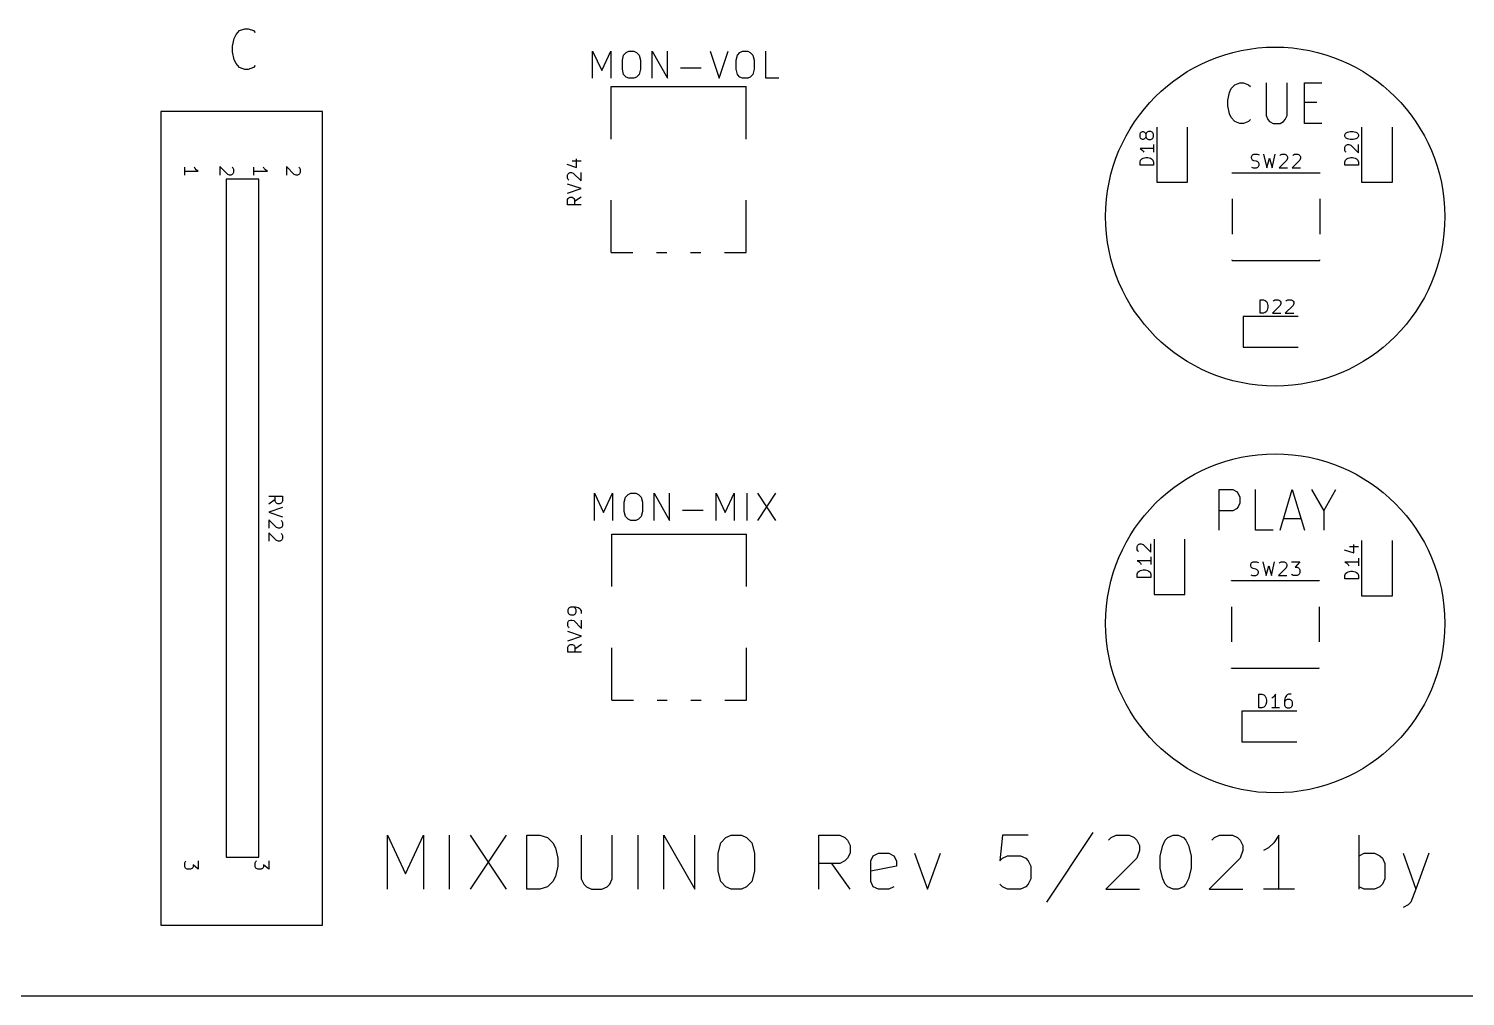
# Model space of a CAD drawing. Extents: x 119 to 479, y -311 to -46.
# Drawn here: x 301.1 to 407, y -311 to -239.6 of the extents above; entities that cross this region are included whole.
import ezdxf

# ---------------------------------------------------------------- set-up
doc = ezdxf.new("R2010")
doc.units = 0
doc.layers.add('BLACK', color=7, linetype='CONTINUOUS')

msp = doc.modelspace()

# ---------------------------------------------------------------- linework, layer by layer
at = {"layer": 'BLACK', "linetype": 'CONTINUOUS'}
for p, q in [((316.275, -240.361), (316.403, -240.076)), ((316.403, -240.076), (316.66, -239.79)), ((316.66, -239.79), (317.046, -239.647)), ((317.046, -239.647), (317.303, -239.647)), ((317.303, -239.647), (317.689, -239.79)), ((317.689, -239.79), (317.818, -239.933)), ((316.146, -240.933), (316.275, -240.361)), ((316.146, -241.361), (316.146, -240.933)), ((316.275, -241.933), (316.146, -241.361)), ((342.686, -243.305), (342.686, -241.305)), ((342.686, -241.305), (343.352, -242.733)), ((343.352, -242.733), (344.019, -241.305)), ((344.019, -241.305), (344.019, -243.305)), ((344.971, -241.59), (345.162, -241.4)), ((345.162, -241.4), (345.352, -241.305)), ((345.352, -241.305), (345.733, -241.305)), ((345.733, -241.305), (345.924, -241.4)), ((345.924, -241.4), (346.114, -241.59)), ((347.067, -243.305), (347.067, -241.305)), ((347.067, -241.305), (348.21, -243.305)), ((348.21, -243.305), (348.21, -241.305)), ((351.352, -241.305), (352.019, -243.305)), ((352.019, -243.305), (352.686, -241.305)), ((353.352, -241.59), (353.543, -241.4)), ((353.543, -241.4), (353.733, -241.305)), ((353.733, -241.305), (354.114, -241.305)), ((354.114, -241.305), (354.305, -241.4)), ((354.305, -241.4), (354.495, -241.59)), ((355.448, -243.305), (355.448, -241.305)), ((316.403, -242.219), (316.275, -241.933)), ((316.66, -242.504), (316.403, -242.219)), ((317.818, -242.361), (317.689, -242.504)), ((344.876, -241.971), (344.971, -241.59)), ((344.876, -242.638), (344.876, -241.971)), ((346.114, -241.59), (346.21, -241.971)), ((346.21, -241.971), (346.21, -242.638)), ((353.257, -241.971), (353.352, -241.59)), ((353.257, -242.638), (353.257, -241.971)), ((354.495, -241.59), (354.59, -241.971)), ((354.59, -241.971), (354.59, -242.638)), ((317.046, -242.647), (316.66, -242.504)), ((317.303, -242.647), (317.046, -242.647)), ((317.689, -242.504), (317.303, -242.647)), ((344.971, -243.019), (344.876, -242.638)), ((345.162, -243.21), (344.971, -243.019)), ((345.352, -243.305), (345.162, -243.21)), ((345.733, -243.305), (345.352, -243.305)), ((345.924, -243.21), (345.733, -243.305)), ((346.114, -243.019), (345.924, -243.21)), ((346.21, -242.638), (346.114, -243.019)), ((349.162, -242.543), (350.686, -242.543)), ((353.352, -243.019), (353.257, -242.638)), ((353.543, -243.21), (353.352, -243.019)), ((353.733, -243.305), (353.543, -243.21)), ((354.114, -243.305), (353.733, -243.305)), ((354.305, -243.21), (354.114, -243.305)), ((354.495, -243.019), (354.305, -243.21)), ((354.59, -242.638), (354.495, -243.019)), ((356.4, -243.305), (355.448, -243.305)), ((344.06, -247.785), (344.06, -243.92)), ((344.06, -243.92), (354, -243.92)), ((354, -247.785), (354, -243.92)), ((389.499, -244.917), (389.627, -244.345)), ((389.627, -244.345), (389.756, -244.059)), ((389.756, -244.059), (390.013, -243.774)), ((390.013, -243.774), (390.399, -243.631)), ((390.399, -243.631), (390.656, -243.631)), ((390.656, -243.631), (391.041, -243.774)), ((391.041, -243.774), (391.17, -243.917)), ((392.327, -243.631), (392.327, -246.059)), ((393.87, -246.059), (393.87, -243.631)), ((395.156, -246.631), (395.156, -243.631)), ((395.156, -243.631), (396.441, -243.631)), ((389.499, -245.345), (389.499, -244.917)), ((389.627, -245.917), (389.499, -245.345)), ((395.156, -245.059), (396.056, -245.059)), ((322.77, -245.75), (310.87, -245.75)), ((310.87, -245.75), (310.87, -305.75)), ((322.77, -305.75), (322.77, -245.75)), ((389.756, -246.202), (389.627, -245.917)), ((390.013, -246.488), (389.756, -246.202)), ((390.399, -246.631), (390.013, -246.488)), ((390.656, -246.631), (390.399, -246.631)), ((391.041, -246.488), (390.656, -246.631)), ((391.17, -246.345), (391.041, -246.488)), ((392.327, -246.059), (392.456, -246.345)), ((392.456, -246.345), (392.584, -246.488)), ((392.584, -246.488), (392.841, -246.631)), ((392.841, -246.631), (393.356, -246.631)), ((393.356, -246.631), (393.613, -246.488)), ((393.613, -246.488), (393.741, -246.345)), ((393.741, -246.345), (393.87, -246.059)), ((396.441, -246.631), (395.156, -246.631)), ((383.032, -247.429), (383.08, -247.333)), ((383.032, -247.619), (383.032, -247.429)), ((383.08, -247.714), (383.032, -247.619)), ((383.08, -247.333), (383.128, -247.286)), ((383.128, -247.762), (383.08, -247.714)), ((383.128, -247.286), (383.223, -247.238)), ((383.223, -247.81), (383.128, -247.762)), ((383.223, -247.238), (383.27, -247.238)), ((383.27, -247.238), (383.366, -247.286)), ((383.366, -247.762), (383.27, -247.81)), ((383.366, -247.286), (383.413, -247.333)), ((383.413, -247.714), (383.366, -247.762)), ((383.413, -247.333), (383.461, -247.429)), ((383.461, -247.619), (383.413, -247.714)), ((383.509, -247.333), (383.461, -247.429)), ((383.461, -247.429), (383.461, -247.619)), ((383.461, -247.619), (383.509, -247.714)), ((383.556, -247.286), (383.509, -247.333)), ((383.509, -247.714), (383.556, -247.762)), ((383.651, -247.238), (383.556, -247.286)), ((383.556, -247.762), (383.651, -247.81)), ((383.842, -247.238), (383.651, -247.238)), ((383.937, -247.286), (383.842, -247.238)), ((383.842, -247.81), (383.937, -247.762)), ((383.985, -247.333), (383.937, -247.286)), ((383.937, -247.762), (383.985, -247.714)), ((384.032, -247.429), (383.985, -247.333)), ((383.985, -247.714), (384.032, -247.619)), ((384.032, -247.619), (384.032, -247.429)), ((384.265, -246.9), (384.265, -250.96)), ((386.535, -250.96), (386.535, -246.9)), ((398.132, -247.476), (398.18, -247.381)), ((398.132, -247.571), (398.132, -247.476)), ((398.18, -247.667), (398.132, -247.571)), ((398.18, -247.381), (398.228, -247.333)), ((398.228, -247.714), (398.18, -247.667)), ((398.228, -247.333), (398.323, -247.286)), ((398.323, -247.762), (398.228, -247.714)), ((398.323, -247.286), (398.513, -247.238)), ((398.513, -247.81), (398.323, -247.762)), ((398.513, -247.238), (398.751, -247.238)), ((398.751, -247.238), (398.942, -247.286)), ((398.942, -247.762), (398.751, -247.81)), ((398.942, -247.286), (399.037, -247.333)), ((399.037, -247.714), (398.942, -247.762)), ((399.037, -247.333), (399.085, -247.381)), ((399.085, -247.667), (399.037, -247.714)), ((399.085, -247.381), (399.132, -247.476)), ((399.132, -247.571), (399.085, -247.667)), ((399.132, -247.476), (399.132, -247.571)), ((399.365, -246.9), (399.365, -250.96)), ((401.635, -250.96), (401.635, -246.9)), ((384.032, -248.476), (383.032, -248.476)), ((383.032, -248.476), (383.175, -248.571)), ((383.175, -248.571), (383.27, -248.667)), ((383.27, -247.81), (383.223, -247.81)), ((383.27, -248.667), (383.318, -248.762)), ((383.651, -247.81), (383.842, -247.81)), ((384.032, -248.19), (384.032, -248.762)), ((398.132, -248.381), (398.18, -248.286)), ((398.132, -248.619), (398.132, -248.381)), ((398.18, -248.714), (398.132, -248.619)), ((398.18, -248.286), (398.228, -248.238)), ((398.228, -248.762), (398.18, -248.714)), ((398.228, -248.238), (398.323, -248.19)), ((398.323, -248.19), (398.418, -248.19)), ((398.418, -248.19), (398.561, -248.238)), ((398.751, -247.81), (398.513, -247.81)), ((398.561, -248.238), (399.132, -248.81)), ((399.132, -248.81), (399.132, -248.19)), ((312.618, -250.436), (312.618, -249.864)), ((313.38, -249.96), (313.332, -249.864)), ((315.789, -250.388), (315.218, -249.817)), ((315.218, -249.817), (315.218, -250.436)), ((316.122, -249.864), (316.17, -249.912)), ((317.718, -250.436), (317.718, -249.864)), ((318.48, -249.96), (318.432, -249.864)), ((320.689, -250.388), (320.118, -249.817)), ((320.118, -249.817), (320.118, -250.436)), ((321.022, -249.864), (321.07, -249.912)), ((340.785, -249.633), (341.499, -249.871)), ((341.166, -249.395), (341.832, -249.395)), ((341.499, -249.871), (341.499, -249.252)), ((383.032, -249.476), (383.08, -249.333)), ((383.032, -249.714), (383.032, -249.476)), ((384.032, -249.714), (383.032, -249.714)), ((383.08, -249.333), (383.175, -249.238)), ((383.175, -249.238), (383.27, -249.19)), ((383.27, -249.19), (383.461, -249.143)), ((383.461, -249.143), (383.604, -249.143)), ((383.604, -249.143), (383.794, -249.19)), ((383.794, -249.19), (383.89, -249.238)), ((383.89, -249.238), (383.985, -249.333)), ((383.985, -249.333), (384.032, -249.476)), ((384.032, -249.476), (384.032, -249.714)), ((391.24, -249.093), (391.288, -248.998)), ((391.24, -249.188), (391.24, -249.093)), ((391.288, -249.283), (391.24, -249.188)), ((391.24, -249.855), (391.383, -249.902)), ((391.288, -248.998), (391.336, -248.95)), ((391.336, -249.331), (391.288, -249.283)), ((391.336, -248.95), (391.431, -248.902)), ((391.431, -249.379), (391.336, -249.331)), ((391.431, -248.902), (391.669, -248.902)), ((391.621, -249.426), (391.431, -249.379)), ((391.717, -249.474), (391.621, -249.426)), ((391.621, -249.902), (391.717, -249.855)), ((391.669, -248.902), (391.812, -248.95)), ((391.764, -249.521), (391.717, -249.474)), ((391.717, -249.855), (391.764, -249.807)), ((391.812, -249.617), (391.764, -249.521)), ((391.764, -249.807), (391.812, -249.712)), ((391.812, -249.712), (391.812, -249.617)), ((392.145, -248.902), (392.383, -249.902)), ((392.383, -249.902), (392.574, -249.188)), ((392.574, -249.188), (392.764, -249.902)), ((392.764, -249.902), (393.002, -248.902)), ((393.86, -249.331), (393.288, -249.902)), ((393.336, -248.998), (393.383, -248.95)), ((393.383, -248.95), (393.479, -248.902)), ((393.479, -248.902), (393.717, -248.902)), ((393.717, -248.902), (393.812, -248.95)), ((393.812, -248.95), (393.86, -248.998)), ((393.86, -248.998), (393.907, -249.093)), ((393.907, -249.188), (393.86, -249.331)), ((393.907, -249.093), (393.907, -249.188)), ((394.812, -249.331), (394.24, -249.902)), ((394.288, -248.998), (394.336, -248.95)), ((394.336, -248.95), (394.431, -248.902)), ((394.431, -248.902), (394.669, -248.902)), ((394.669, -248.902), (394.764, -248.95)), ((394.764, -248.95), (394.812, -248.998)), ((394.812, -248.998), (394.86, -249.093)), ((394.86, -249.188), (394.812, -249.331)), ((394.86, -249.093), (394.86, -249.188)), ((398.132, -249.476), (398.18, -249.333)), ((398.132, -249.714), (398.132, -249.476)), ((399.132, -249.714), (398.132, -249.714)), ((398.18, -249.333), (398.275, -249.238)), ((398.275, -249.238), (398.37, -249.19)), ((398.37, -249.19), (398.561, -249.143)), ((398.561, -249.143), (398.704, -249.143)), ((398.704, -249.143), (398.894, -249.19)), ((398.894, -249.19), (398.99, -249.238)), ((398.99, -249.238), (399.085, -249.333)), ((399.085, -249.333), (399.132, -249.476)), ((399.132, -249.476), (399.132, -249.714)), ((312.618, -250.15), (313.618, -250.15)), ((313.475, -250.055), (313.38, -249.96)), ((313.618, -250.15), (313.475, -250.055)), ((318.07, -250.75), (315.67, -250.75)), ((315.67, -250.75), (315.67, -300.75)), ((315.932, -250.436), (315.789, -250.388)), ((316.027, -250.436), (315.932, -250.436)), ((316.122, -250.388), (316.027, -250.436)), ((316.17, -250.34), (316.122, -250.388)), ((316.17, -249.912), (316.218, -250.007)), ((316.218, -250.245), (316.17, -250.34)), ((316.218, -250.007), (316.218, -250.245)), ((317.718, -250.15), (318.718, -250.15)), ((318.07, -300.75), (318.07, -250.75)), ((318.575, -250.055), (318.48, -249.96)), ((318.718, -250.15), (318.575, -250.055)), ((320.832, -250.436), (320.689, -250.388)), ((320.927, -250.436), (320.832, -250.436)), ((321.022, -250.388), (320.927, -250.436)), ((321.07, -250.34), (321.022, -250.388)), ((321.07, -249.912), (321.118, -250.007)), ((321.118, -250.245), (321.07, -250.34)), ((321.118, -250.007), (321.118, -250.245)), ((340.832, -250.442), (340.88, -250.347)), ((340.832, -250.68), (340.832, -250.442)), ((340.88, -250.776), (340.832, -250.68)), ((340.88, -250.347), (340.928, -250.3)), ((340.928, -250.823), (340.88, -250.776)), ((340.928, -250.3), (341.023, -250.252)), ((341.023, -250.252), (341.118, -250.252)), ((341.118, -250.252), (341.261, -250.3)), ((341.261, -250.3), (341.832, -250.871)), ((341.832, -250.871), (341.832, -250.252)), ((389.82, -250.3), (389.82, -250.27)), ((389.82, -250.27), (396.28, -250.27)), ((391.383, -249.902), (391.621, -249.902)), ((393.288, -249.902), (393.907, -249.902)), ((394.24, -249.902), (394.86, -249.902)), ((396.28, -250.27), (396.28, -250.3)), ((341.832, -251.442), (340.832, -251.109)), ((340.832, -251.776), (341.832, -251.442)), ((384.265, -250.96), (386.535, -250.96)), ((399.365, -250.96), (401.635, -250.96)), ((340.832, -252.252), (340.88, -252.157)), ((340.832, -252.633), (340.832, -252.252)), ((341.832, -252.633), (340.832, -252.633)), ((340.88, -252.157), (340.928, -252.109)), ((340.928, -252.109), (341.023, -252.061)), ((341.023, -252.061), (341.166, -252.061)), ((341.166, -252.061), (341.261, -252.109)), ((341.261, -252.109), (341.309, -252.157)), ((341.309, -252.157), (341.356, -252.252)), ((341.832, -252.061), (341.356, -252.395)), ((341.356, -252.252), (341.356, -252.633)), ((344.06, -256.16), (344.06, -252.295)), ((354, -256.16), (354, -252.295)), ((389.82, -252.2), (389.82, -254.8)), ((396.28, -252.2), (396.28, -254.8)), ((344.06, -256.16), (345.659, -256.16)), ((347.401, -256.16), (348.16, -256.16)), ((349.901, -256.16), (350.66, -256.16)), ((352.4, -256.16), (354, -256.16)), ((389.82, -256.73), (389.82, -256.7)), ((389.82, -256.73), (396.28, -256.73)), ((396.28, -256.73), (396.28, -256.7)), ((391.886, -260.632), (391.886, -259.632)), ((391.886, -259.632), (392.124, -259.632)), ((392.124, -259.632), (392.267, -259.68)), ((392.267, -259.68), (392.362, -259.775)), ((392.362, -259.775), (392.41, -259.87)), ((392.41, -260.394), (392.362, -260.49)), ((392.41, -259.87), (392.457, -260.061)), ((392.457, -260.204), (392.41, -260.394)), ((392.457, -260.061), (392.457, -260.204)), ((393.362, -260.061), (392.79, -260.632)), ((392.838, -259.728), (392.886, -259.68)), ((392.886, -259.68), (392.981, -259.632)), ((392.981, -259.632), (393.219, -259.632)), ((393.219, -259.632), (393.314, -259.68)), ((393.314, -259.68), (393.362, -259.728)), ((393.362, -259.728), (393.41, -259.823)), ((393.41, -259.918), (393.362, -260.061)), ((393.41, -259.823), (393.41, -259.918)), ((394.314, -260.061), (393.743, -260.632)), ((393.79, -259.728), (393.838, -259.68)), ((393.838, -259.68), (393.933, -259.632)), ((393.933, -259.632), (394.171, -259.632)), ((394.171, -259.632), (394.267, -259.68)), ((394.267, -259.68), (394.314, -259.728)), ((394.314, -259.728), (394.362, -259.823)), ((394.362, -259.918), (394.314, -260.061)), ((394.362, -259.823), (394.362, -259.918)), ((390.64, -260.865), (390.64, -263.135)), ((394.7, -260.865), (390.64, -260.865)), ((392.124, -260.632), (391.886, -260.632)), ((392.267, -260.585), (392.124, -260.632)), ((392.362, -260.49), (392.267, -260.585)), ((392.79, -260.632), (393.41, -260.632)), ((393.743, -260.632), (394.362, -260.632)), ((390.64, -263.135), (394.7, -263.135)), ((318.818, -274.107), (319.818, -274.107)), ((319.294, -274.488), (319.294, -274.107)), ((319.818, -274.107), (319.818, -274.488)), ((342.829, -275.905), (342.829, -273.905)), ((342.829, -273.905), (343.495, -275.333)), ((343.495, -275.333), (344.162, -273.905)), ((344.162, -273.905), (344.162, -275.905)), ((345.019, -274.571), (345.114, -274.19)), ((345.114, -274.19), (345.305, -274)), ((345.305, -274), (345.495, -273.905)), ((345.495, -273.905), (345.876, -273.905)), ((345.876, -273.905), (346.067, -274)), ((346.067, -274), (346.257, -274.19)), ((346.257, -274.19), (346.352, -274.571)), ((347.21, -275.905), (347.21, -273.905)), ((347.21, -273.905), (348.352, -275.905)), ((348.352, -275.905), (348.352, -273.905)), ((351.781, -275.905), (351.781, -273.905)), ((351.781, -273.905), (352.448, -275.333)), ((352.448, -275.333), (353.114, -273.905)), ((353.114, -273.905), (353.114, -275.905)), ((354.067, -275.905), (354.067, -273.905)), ((354.829, -273.905), (356.162, -275.905)), ((356.162, -273.905), (354.829, -275.905)), ((388.856, -276.631), (388.856, -273.631)), ((388.856, -273.631), (389.884, -273.631)), ((389.884, -273.631), (390.141, -273.774)), ((390.141, -273.774), (390.27, -273.917)), ((390.27, -273.917), (390.399, -274.202)), ((390.399, -274.202), (390.399, -274.631)), ((391.556, -276.631), (391.556, -273.631)), ((393.356, -276.631), (394.256, -273.631)), ((394.256, -273.631), (395.156, -276.631)), ((395.67, -273.631), (396.57, -275.202)), ((396.57, -275.202), (397.47, -273.631)), ((318.818, -274.679), (319.294, -274.345)), ((319.818, -274.964), (318.818, -275.298)), ((318.818, -275.298), (319.818, -275.631)), ((319.341, -274.583), (319.294, -274.488)), ((319.389, -274.631), (319.341, -274.583)), ((319.484, -274.679), (319.389, -274.631)), ((319.627, -274.679), (319.484, -274.679)), ((319.722, -274.631), (319.627, -274.679)), ((319.77, -274.583), (319.722, -274.631)), ((319.818, -274.488), (319.77, -274.583)), ((345.019, -275.238), (345.019, -274.571)), ((345.114, -275.619), (345.019, -275.238)), ((346.352, -275.238), (346.257, -275.619)), ((346.352, -274.571), (346.352, -275.238)), ((349.305, -275.143), (350.829, -275.143)), ((389.884, -275.202), (388.856, -275.202)), ((390.141, -275.059), (389.884, -275.202)), ((390.27, -274.917), (390.141, -275.059)), ((390.399, -274.631), (390.27, -274.917)), ((396.57, -275.202), (396.57, -276.631)), ((319.389, -276.44), (318.818, -275.869)), ((318.818, -275.869), (318.818, -276.488)), ((319.722, -275.917), (319.77, -275.964)), ((319.77, -275.964), (319.818, -276.06)), ((319.818, -276.298), (319.77, -276.393)), ((319.818, -276.06), (319.818, -276.298)), ((345.305, -275.81), (345.114, -275.619)), ((345.495, -275.905), (345.305, -275.81)), ((345.876, -275.905), (345.495, -275.905)), ((346.067, -275.81), (345.876, -275.905)), ((346.257, -275.619), (346.067, -275.81)), ((393.613, -275.774), (394.899, -275.774)), ((319.389, -277.393), (318.818, -276.821)), ((318.818, -276.821), (318.818, -277.44)), ((319.532, -276.488), (319.389, -276.44)), ((319.532, -277.44), (319.389, -277.393)), ((319.627, -276.488), (319.532, -276.488)), ((319.722, -276.44), (319.627, -276.488)), ((319.722, -277.393), (319.627, -277.44)), ((319.77, -276.393), (319.722, -276.44)), ((319.722, -276.869), (319.77, -276.917)), ((319.77, -277.345), (319.722, -277.393)), ((319.77, -276.917), (319.818, -277.012)), ((319.818, -277.25), (319.77, -277.345)), ((319.818, -277.012), (319.818, -277.25)), ((344.09, -276.92), (354.03, -276.92)), ((344.09, -280.785), (344.09, -276.92)), ((354.03, -280.785), (354.03, -276.92)), ((384.065, -277.3), (384.065, -281.36)), ((386.335, -281.36), (386.335, -277.3)), ((392.841, -276.631), (391.556, -276.631)), ((399.365, -277.4), (399.365, -281.46)), ((401.635, -281.46), (401.635, -277.4)), ((319.627, -277.44), (319.532, -277.44)), ((382.832, -277.829), (382.88, -277.733)), ((382.832, -278.067), (382.832, -277.829)), ((382.88, -278.162), (382.832, -278.067)), ((382.88, -277.733), (382.928, -277.686)), ((382.928, -278.21), (382.88, -278.162)), ((382.928, -277.686), (383.023, -277.638)), ((383.023, -277.638), (383.118, -277.638)), ((383.118, -277.638), (383.261, -277.686)), ((383.261, -277.686), (383.832, -278.257)), ((383.832, -278.257), (383.832, -277.638)), ((398.085, -278.071), (398.799, -278.31)), ((398.466, -277.833), (399.132, -277.833)), ((398.799, -278.31), (398.799, -277.69)), ((383.832, -278.876), (382.832, -278.876)), ((382.832, -278.876), (382.975, -278.971)), ((382.975, -278.971), (383.07, -279.067)), ((383.07, -279.067), (383.118, -279.162)), ((383.832, -278.59), (383.832, -279.162)), ((391.19, -279.163), (391.238, -279.068)), ((391.19, -279.258), (391.19, -279.163)), ((391.238, -279.353), (391.19, -279.258)), ((391.238, -279.068), (391.286, -279.02)), ((391.286, -279.401), (391.238, -279.353)), ((391.286, -279.02), (391.381, -278.972)), ((391.381, -279.449), (391.286, -279.401)), ((391.381, -278.972), (391.619, -278.972)), ((391.571, -279.496), (391.381, -279.449)), ((391.667, -279.544), (391.571, -279.496)), ((391.619, -278.972), (391.762, -279.02)), ((392.095, -278.972), (392.333, -279.972)), ((392.333, -279.972), (392.524, -279.258)), ((392.524, -279.258), (392.714, -279.972)), ((392.714, -279.972), (392.952, -278.972)), ((393.81, -279.401), (393.238, -279.972)), ((393.286, -279.068), (393.333, -279.02)), ((393.333, -279.02), (393.429, -278.972)), ((393.429, -278.972), (393.667, -278.972)), ((393.667, -278.972), (393.762, -279.02)), ((393.762, -279.02), (393.81, -279.068)), ((393.81, -279.068), (393.857, -279.163)), ((393.857, -279.258), (393.81, -279.401)), ((393.857, -279.163), (393.857, -279.258)), ((394.19, -278.972), (394.81, -278.972)), ((394.81, -278.972), (394.476, -279.353)), ((394.476, -279.353), (394.619, -279.353)), ((394.619, -279.353), (394.714, -279.401)), ((394.714, -279.401), (394.762, -279.449)), ((394.762, -279.449), (394.81, -279.544)), ((399.132, -278.976), (398.132, -278.976)), ((398.132, -278.976), (398.275, -279.071)), ((398.275, -279.071), (398.37, -279.167)), ((398.37, -279.167), (398.418, -279.262)), ((399.132, -278.69), (399.132, -279.262)), ((382.832, -279.876), (382.88, -279.733)), ((382.832, -280.114), (382.832, -279.876)), ((383.832, -280.114), (382.832, -280.114)), ((382.88, -279.733), (382.975, -279.638)), ((382.975, -279.638), (383.07, -279.59)), ((383.07, -279.59), (383.261, -279.543)), ((383.261, -279.543), (383.404, -279.543)), ((383.404, -279.543), (383.594, -279.59)), ((383.594, -279.59), (383.69, -279.638)), ((383.69, -279.638), (383.785, -279.733)), ((383.785, -279.733), (383.832, -279.876)), ((383.832, -279.876), (383.832, -280.114)), ((389.77, -280.37), (389.77, -280.34)), ((389.77, -280.34), (396.23, -280.34)), ((391.19, -279.925), (391.333, -279.972)), ((391.333, -279.972), (391.571, -279.972)), ((391.571, -279.972), (391.667, -279.925)), ((391.714, -279.591), (391.667, -279.544)), ((391.667, -279.925), (391.714, -279.877)), ((391.762, -279.687), (391.714, -279.591)), ((391.714, -279.877), (391.762, -279.782)), ((391.762, -279.782), (391.762, -279.687)), ((393.238, -279.972), (393.857, -279.972)), ((394.238, -279.925), (394.19, -279.877)), ((394.333, -279.972), (394.238, -279.925)), ((394.619, -279.972), (394.333, -279.972)), ((394.714, -279.925), (394.619, -279.972)), ((394.762, -279.877), (394.714, -279.925)), ((394.81, -279.782), (394.762, -279.877)), ((394.81, -279.544), (394.81, -279.782)), ((396.23, -280.34), (396.23, -280.37)), ((398.132, -279.976), (398.18, -279.833)), ((398.132, -280.214), (398.132, -279.976)), ((399.132, -280.214), (398.132, -280.214)), ((398.18, -279.833), (398.275, -279.738)), ((398.275, -279.738), (398.37, -279.69)), ((398.37, -279.69), (398.561, -279.643)), ((398.561, -279.643), (398.704, -279.643)), ((398.704, -279.643), (398.894, -279.69)), ((398.894, -279.69), (398.99, -279.738)), ((398.99, -279.738), (399.085, -279.833)), ((399.085, -279.833), (399.132, -279.976)), ((399.132, -279.976), (399.132, -280.214)), ((384.065, -281.36), (386.335, -281.36)), ((399.365, -281.46), (401.635, -281.46)), ((340.91, -282.395), (340.862, -282.49)), ((340.862, -282.49), (340.862, -282.68)), ((340.862, -282.68), (340.91, -282.776)), ((340.958, -282.347), (340.91, -282.395)), ((341.053, -282.3), (340.958, -282.347)), ((341.434, -282.3), (341.053, -282.3)), ((341.386, -282.347), (341.291, -282.3)), ((341.434, -282.395), (341.386, -282.347)), ((341.624, -282.347), (341.434, -282.3)), ((341.481, -282.49), (341.434, -282.395)), ((341.434, -282.776), (341.481, -282.68)), ((341.481, -282.68), (341.481, -282.49)), ((341.767, -282.442), (341.624, -282.347)), ((341.815, -282.49), (341.767, -282.442)), ((341.862, -282.585), (341.815, -282.49)), ((341.862, -282.776), (341.862, -282.585)), ((389.77, -282.27), (389.77, -284.87)), ((396.23, -282.27), (396.23, -284.87)), ((340.862, -283.442), (340.91, -283.347)), ((340.862, -283.68), (340.862, -283.442)), ((340.91, -283.776), (340.862, -283.68)), ((340.91, -282.776), (340.958, -282.823)), ((340.91, -283.347), (340.958, -283.3)), ((340.958, -282.823), (341.053, -282.871)), ((340.958, -283.3), (341.053, -283.252)), ((341.053, -282.871), (341.291, -282.871)), ((341.053, -283.252), (341.148, -283.252)), ((341.148, -283.252), (341.291, -283.3)), ((341.291, -282.871), (341.386, -282.823)), ((341.291, -283.3), (341.862, -283.871)), ((341.386, -282.823), (341.434, -282.776)), ((341.862, -283.871), (341.862, -283.252)), ((341.862, -284.442), (340.862, -284.109)), ((340.862, -284.776), (341.862, -284.442)), ((340.958, -283.823), (340.91, -283.776)), ((340.862, -285.252), (340.91, -285.157)), ((340.862, -285.633), (340.862, -285.252)), ((341.862, -285.633), (340.862, -285.633)), ((340.91, -285.157), (340.958, -285.109)), ((340.958, -285.109), (341.053, -285.061)), ((341.053, -285.061), (341.196, -285.061)), ((341.196, -285.061), (341.291, -285.109)), ((341.291, -285.109), (341.339, -285.157)), ((341.339, -285.157), (341.386, -285.252)), ((341.862, -285.061), (341.386, -285.395)), ((341.386, -285.252), (341.386, -285.633)), ((344.09, -289.16), (344.09, -285.295)), ((354.03, -289.16), (354.03, -285.295)), ((389.77, -286.8), (389.77, -286.77)), ((389.77, -286.8), (396.23, -286.8)), ((396.23, -286.8), (396.23, -286.77)), ((391.786, -289.732), (391.786, -288.732)), ((391.786, -288.732), (392.024, -288.732)), ((392.024, -288.732), (392.167, -288.78)), ((392.167, -288.78), (392.262, -288.875)), ((392.262, -288.875), (392.31, -288.97)), ((392.31, -288.97), (392.357, -289.161)), ((392.833, -288.97), (392.738, -289.018)), ((392.929, -288.875), (392.833, -288.97)), ((393.024, -288.732), (392.929, -288.875)), ((393.024, -289.732), (393.024, -288.732)), ((393.738, -288.97), (393.69, -289.161)), ((393.833, -288.828), (393.738, -288.97)), ((393.881, -288.78), (393.833, -288.828)), ((393.976, -288.732), (393.881, -288.78)), ((394.167, -288.732), (393.976, -288.732)), ((344.09, -289.16), (345.689, -289.16)), ((347.431, -289.16), (348.19, -289.16)), ((349.931, -289.16), (350.69, -289.16)), ((352.43, -289.16), (354.03, -289.16)), ((394.6, -289.965), (390.54, -289.965)), ((390.54, -289.965), (390.54, -292.235)), ((392.024, -289.732), (391.786, -289.732)), ((392.167, -289.685), (392.024, -289.732)), ((392.262, -289.59), (392.167, -289.685)), ((392.31, -289.494), (392.262, -289.59)), ((392.357, -289.304), (392.31, -289.494)), ((392.357, -289.161), (392.357, -289.304)), ((393.31, -289.732), (392.738, -289.732)), ((393.69, -289.161), (393.69, -289.542)), ((393.738, -289.209), (393.69, -289.304)), ((393.69, -289.542), (393.738, -289.637)), ((393.786, -289.161), (393.738, -289.209)), ((393.738, -289.637), (393.786, -289.685)), ((393.881, -289.113), (393.786, -289.161)), ((393.786, -289.685), (393.881, -289.732)), ((394.071, -289.113), (393.881, -289.113)), ((393.881, -289.732), (394.071, -289.732)), ((394.167, -289.161), (394.071, -289.113)), ((394.071, -289.732), (394.167, -289.685)), ((394.214, -289.209), (394.167, -289.161)), ((394.167, -289.685), (394.214, -289.637)), ((394.262, -289.304), (394.214, -289.209)), ((394.214, -289.637), (394.262, -289.542)), ((394.262, -289.542), (394.262, -289.304)), ((390.54, -292.235), (394.6, -292.235)), ((327.562, -303.11), (327.562, -299.11)), ((327.562, -299.11), (328.895, -301.967)), ((328.895, -301.967), (330.229, -299.11)), ((330.229, -299.11), (330.229, -303.11)), ((332.133, -303.11), (332.133, -299.11)), ((333.657, -299.11), (336.324, -303.11)), ((336.324, -299.11), (333.657, -303.11)), ((337.848, -303.11), (337.848, -299.11)), ((337.848, -299.11), (338.8, -299.11)), ((338.8, -299.11), (339.371, -299.3)), ((339.371, -299.3), (339.752, -299.681)), ((341.848, -299.11), (341.848, -302.348)), ((344.133, -302.348), (344.133, -299.11)), ((346.038, -303.11), (346.038, -299.11)), ((347.943, -303.11), (347.943, -299.11)), ((347.943, -299.11), (350.229, -303.11)), ((350.229, -303.11), (350.229, -299.11)), ((352.133, -299.681), (352.514, -299.3)), ((352.514, -299.3), (352.895, -299.11)), ((352.895, -299.11), (353.657, -299.11)), ((353.657, -299.11), (354.038, -299.3)), ((354.038, -299.3), (354.419, -299.681)), ((359.371, -303.11), (359.371, -299.11)), ((359.371, -299.11), (360.895, -299.11)), ((360.895, -299.11), (361.276, -299.3)), ((361.276, -299.3), (361.467, -299.49)), ((361.467, -299.49), (361.657, -299.871)), ((372.895, -299.11), (372.705, -301.014)), ((374.8, -299.11), (372.895, -299.11)), ((379.562, -298.919), (376.133, -304.062)), ((380.705, -299.49), (380.895, -299.3)), ((380.895, -299.3), (381.276, -299.11)), ((381.276, -299.11), (382.229, -299.11)), ((382.229, -299.11), (382.61, -299.3)), ((382.61, -299.3), (382.8, -299.49)), ((382.8, -299.49), (382.99, -299.871)), ((384.705, -299.871), (384.895, -299.49)), ((384.895, -299.49), (385.086, -299.3)), ((385.086, -299.3), (385.467, -299.11)), ((385.467, -299.11), (385.848, -299.11)), ((385.848, -299.11), (386.229, -299.3)), ((386.229, -299.3), (386.419, -299.49)), ((386.419, -299.49), (386.61, -299.871)), ((388.324, -299.49), (388.514, -299.3)), ((388.514, -299.3), (388.895, -299.11)), ((388.895, -299.11), (389.848, -299.11)), ((389.848, -299.11), (390.229, -299.3)), ((390.229, -299.3), (390.419, -299.49)), ((390.419, -299.49), (390.61, -299.871)), ((393.276, -299.11), (392.895, -299.681)), ((393.276, -303.11), (393.276, -299.11)), ((399.181, -303.11), (399.181, -299.11)), ((339.752, -299.681), (339.943, -300.062)), ((339.943, -300.062), (340.133, -300.824)), ((351.943, -300.443), (352.133, -299.681)), ((351.943, -301.776), (351.943, -300.443)), ((354.419, -299.681), (354.61, -300.443)), ((354.61, -300.443), (354.61, -301.776)), ((361.657, -300.443), (361.467, -300.824)), ((361.657, -299.871), (361.657, -300.443)), ((363.181, -301.014), (363.371, -300.633)), ((363.371, -300.633), (363.752, -300.443)), ((363.752, -300.443), (364.514, -300.443)), ((364.514, -300.443), (364.895, -300.633)), ((364.895, -300.633), (365.086, -301.014)), ((366.419, -300.443), (367.371, -303.11)), ((367.371, -303.11), (368.324, -300.443)), ((372.895, -300.824), (373.276, -300.633)), ((373.276, -300.633), (374.229, -300.633)), ((374.229, -300.633), (374.61, -300.824)), ((382.99, -300.252), (382.8, -300.824)), ((382.99, -299.871), (382.99, -300.252)), ((384.514, -300.633), (384.705, -299.871)), ((384.514, -301.586), (384.514, -300.633)), ((386.61, -299.871), (386.8, -300.633)), ((386.8, -300.633), (386.8, -301.586)), ((390.61, -300.252), (390.419, -300.824)), ((390.61, -299.871), (390.61, -300.252)), ((392.514, -300.062), (392.133, -300.252)), ((392.895, -299.681), (392.514, -300.062)), ((399.181, -300.633), (399.562, -300.443)), ((399.562, -300.443), (400.324, -300.443)), ((400.324, -300.443), (400.705, -300.633)), ((400.705, -300.633), (400.895, -300.824)), ((402.419, -300.443), (403.371, -303.11)), ((404.324, -300.443), (403.371, -303.11)), ((312.618, -301.16), (312.665, -301.064)), ((312.618, -301.445), (312.618, -301.16)), ((312.665, -301.54), (312.618, -301.445)), ((312.665, -301.064), (312.713, -301.017)), ((312.713, -301.588), (312.665, -301.54)), ((312.808, -301.636), (312.713, -301.588)), ((313.046, -301.636), (312.808, -301.636)), ((313.141, -301.588), (313.046, -301.636)), ((313.189, -301.54), (313.141, -301.588)), ((313.237, -301.445), (313.189, -301.54)), ((313.618, -301.636), (313.237, -301.302)), ((313.237, -301.302), (313.237, -301.445)), ((313.618, -301.017), (313.618, -301.636)), ((315.67, -300.75), (318.07, -300.75)), ((317.818, -301.16), (317.865, -301.064)), ((317.818, -301.445), (317.818, -301.16)), ((317.865, -301.54), (317.818, -301.445)), ((317.865, -301.064), (317.913, -301.017)), ((317.913, -301.588), (317.865, -301.54)), ((318.008, -301.636), (317.913, -301.588)), ((318.246, -301.636), (318.008, -301.636)), ((318.341, -301.588), (318.246, -301.636)), ((318.389, -301.54), (318.341, -301.588)), ((318.437, -301.445), (318.389, -301.54)), ((318.818, -301.636), (318.437, -301.302)), ((318.437, -301.302), (318.437, -301.445)), ((318.818, -301.017), (318.818, -301.636)), ((340.133, -301.395), (339.943, -302.157)), ((340.133, -300.824), (340.133, -301.395)), ((360.895, -301.205), (359.371, -301.205)), ((361.657, -303.11), (360.324, -301.205)), ((361.276, -301.014), (360.895, -301.205)), ((361.467, -300.824), (361.276, -301.014)), ((363.181, -302.538), (363.181, -301.014)), ((365.086, -301.395), (363.181, -301.776)), ((365.086, -301.014), (365.086, -301.395)), ((372.705, -301.014), (372.895, -300.824)), ((374.61, -300.824), (374.8, -301.014)), ((374.8, -301.014), (374.99, -301.395)), ((374.99, -301.395), (374.99, -302.348)), ((382.8, -300.824), (380.514, -303.11)), ((384.705, -302.348), (384.514, -301.586)), ((386.8, -301.586), (386.61, -302.348)), ((390.419, -300.824), (388.133, -303.11)), ((400.895, -300.824), (401.086, -301.205)), ((401.086, -301.205), (401.086, -302.348)), ((339.752, -302.538), (339.371, -302.919)), ((339.943, -302.157), (339.752, -302.538)), ((341.848, -302.348), (342.038, -302.729)), ((342.038, -302.729), (342.229, -302.919)), ((343.752, -302.919), (343.943, -302.729)), ((343.943, -302.729), (344.133, -302.348)), ((352.133, -302.538), (351.943, -301.776)), ((352.514, -302.919), (352.133, -302.538)), ((354.419, -302.538), (354.038, -302.919)), ((354.61, -301.776), (354.419, -302.538)), ((363.371, -302.919), (363.181, -302.538)), ((372.895, -302.919), (372.705, -302.729)), ((374.8, -302.729), (374.61, -302.919)), ((374.99, -302.348), (374.8, -302.729)), ((384.895, -302.729), (384.705, -302.348)), ((385.086, -302.919), (384.895, -302.729)), ((386.419, -302.729), (386.229, -302.919)), ((386.61, -302.348), (386.419, -302.729)), ((400.895, -302.729), (400.705, -302.919)), ((401.086, -302.348), (400.895, -302.729)), ((338.8, -303.11), (337.848, -303.11)), ((339.371, -302.919), (338.8, -303.11)), ((342.229, -302.919), (342.61, -303.11)), ((342.61, -303.11), (343.371, -303.11)), ((343.371, -303.11), (343.752, -302.919)), ((352.895, -303.11), (352.514, -302.919)), ((353.657, -303.11), (352.895, -303.11)), ((354.038, -302.919), (353.657, -303.11)), ((363.752, -303.11), (363.371, -302.919)), ((364.514, -303.11), (363.752, -303.11)), ((364.895, -302.919), (364.514, -303.11)), ((373.276, -303.11), (372.895, -302.919)), ((374.229, -303.11), (373.276, -303.11)), ((374.61, -302.919), (374.229, -303.11)), ((380.514, -303.11), (382.99, -303.11)), ((385.467, -303.11), (385.086, -302.919)), ((385.848, -303.11), (385.467, -303.11)), ((386.229, -302.919), (385.848, -303.11)), ((388.133, -303.11), (390.61, -303.11)), ((394.419, -303.11), (392.133, -303.11)), ((399.562, -303.11), (399.181, -302.919)), ((400.324, -303.11), (399.562, -303.11)), ((400.705, -302.919), (400.324, -303.11)), ((403.371, -303.11), (402.99, -304.062)), ((402.8, -304.252), (402.419, -304.443)), ((402.99, -304.062), (402.8, -304.252)), ((310.87, -305.75), (322.77, -305.75)), ((479, -311), (119, -311))]:
    msp.add_line(p, q, dxfattribs=at)
at = {"layer": 'BLACK'}
for centre in [(393, -253.5), (393, -283.5)]:
    msp.add_circle(centre, 12.5, dxfattribs=at)

doc.saveas('drawing.dxf')
